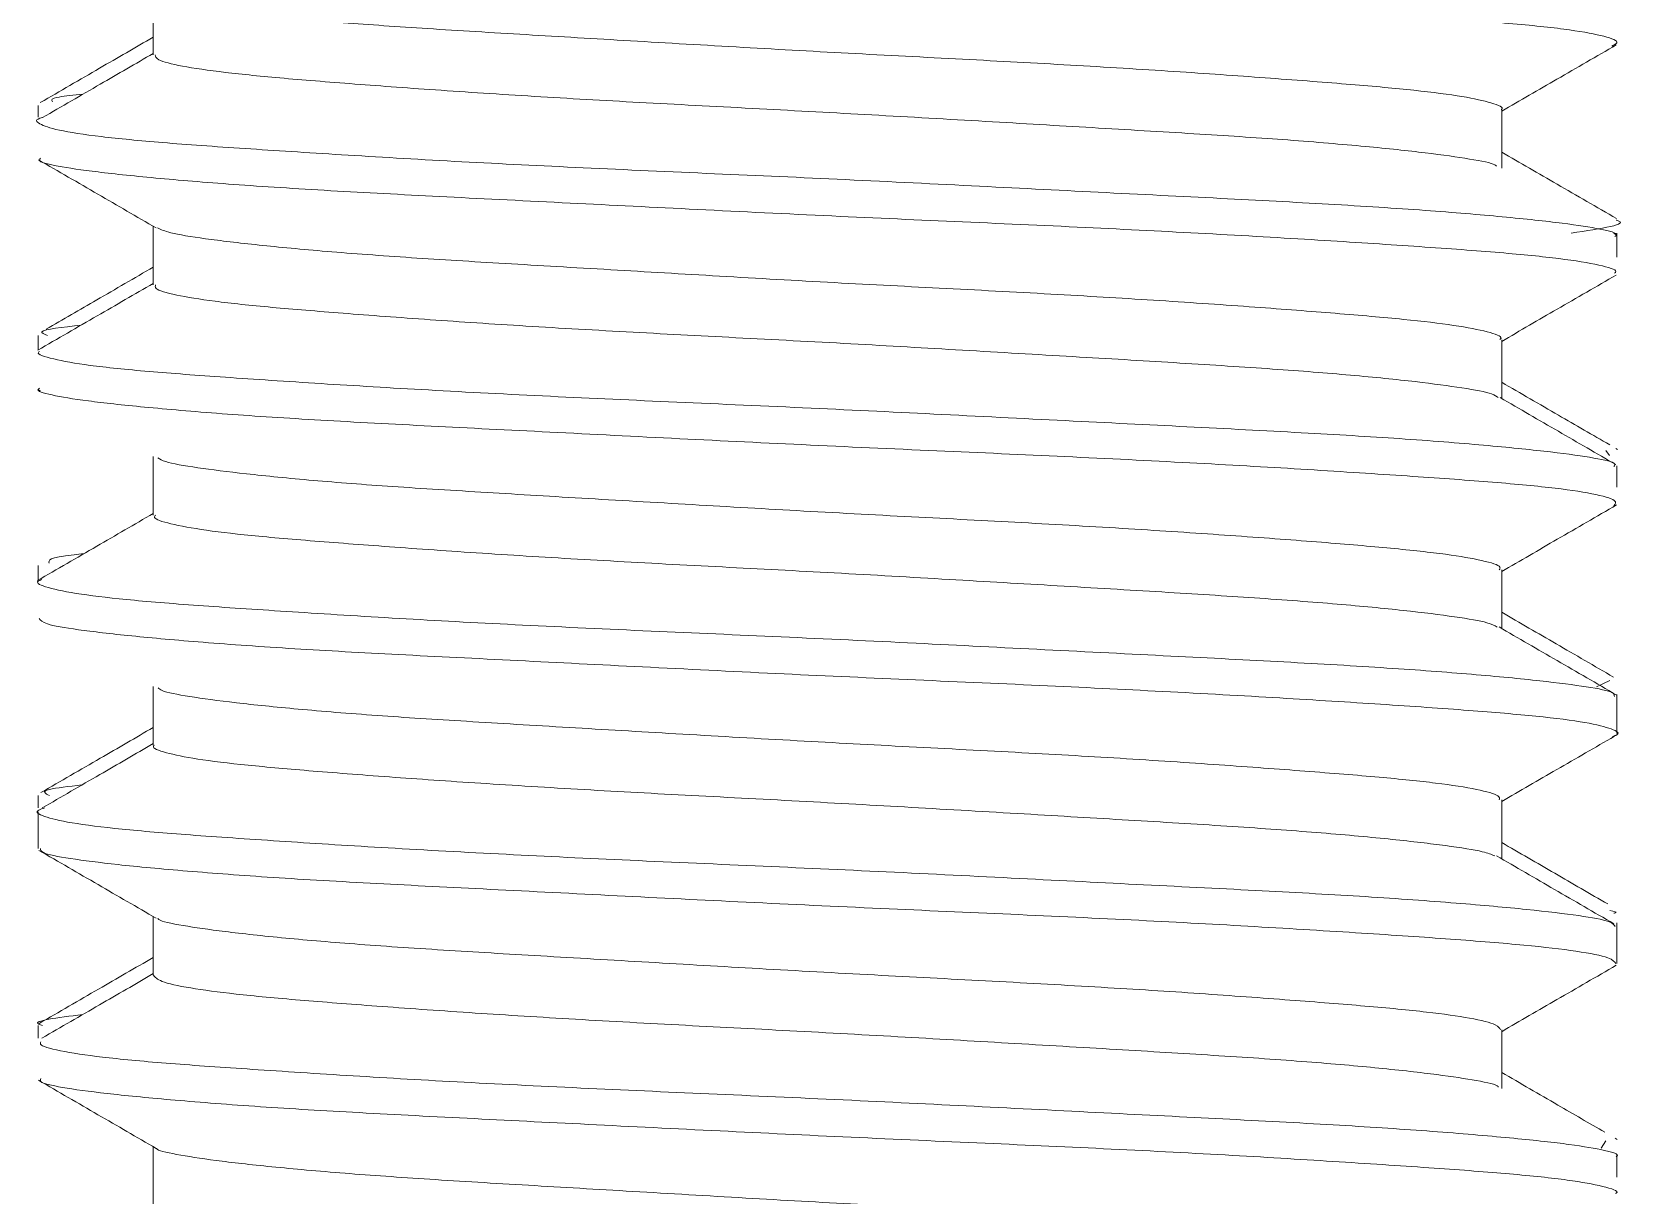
# Model space of a CAD drawing. Extents: x -976302 to -776254, y 5665 to 231437.
# Drawn here: x -798546.9 to -798485.8, y 82122.5 to 82167 of the extents above; entities that cross this region are included whole.
import ezdxf

# ---------------------------------------------------------------- set-up
doc = ezdxf.new("R2010")
doc.units = 0
doc.header["$LTSCALE"] = 1000
doc.header["$MEASUREMENT"] = 0

# ---------------------------------------------------------------- blocks, each defined once
blk = doc.blocks.new('*U19')
at = {"color": 7, "linetype": 'Continuous', "lineweight": 15}
for p, q in [((-15782.288, -17301.258), (-15782.288, -17300.815)), ((-15782.288, -17301.258), (-15782.288, -17300.815)), ((-15792.464, -17301.671), (-15792.464, -17302.114)), ((-15792.464, -17301.671), (-15792.464, -17302.114)), ((-15792.464, -17301.684), (-15792.464, -17302.004)), ((-15792.464, -17301.684), (-15792.464, -17302.004)), ((-15781.42, -17301.729), (-15781.42, -17301.639)), ((-15781.42, -17301.729), (-15781.42, -17301.639)), ((-15782.288, -17302.995), (-15782.288, -17302.552)), ((-15782.288, -17302.995), (-15782.288, -17302.552)), ((-15793.333, -17302.605), (-15793.333, -17302.785)), ((-15793.333, -17302.605), (-15793.333, -17302.785)), ((-15793.31, -17302.604), (-15793.324, -17302.613)), ((-15793.31, -17302.604), (-15793.324, -17302.613)), ((-15792.464, -17303.409), (-15792.464, -17303.852)), ((-15792.464, -17303.409), (-15792.464, -17303.852)), ((-15781.42, -17303.486), (-15781.42, -17303.376)), ((-15781.42, -17303.486), (-15781.42, -17303.376)), ((-15792.464, -17303.421), (-15792.464, -17303.742)), ((-15792.464, -17303.421), (-15792.464, -17303.742)), ((-15781.437, -17303.796), (-15781.422, -17303.788)), ((-15781.437, -17303.796), (-15781.422, -17303.788)), ((-15793.325, -17304.229), (-15793.339, -17304.237)), ((-15793.325, -17304.229), (-15793.339, -17304.237)), ((-15793.251, -17304.245), (-15793.277, -17304.282)), ((-15793.251, -17304.245), (-15793.277, -17304.282)), ((-15793.333, -17304.361), (-15793.333, -17304.521)), ((-15793.333, -17304.361), (-15793.333, -17304.521)), ((-15782.288, -17304.732), (-15782.288, -17304.29)), ((-15782.288, -17304.732), (-15782.288, -17304.29)), ((-15792.464, -17305.146), (-15792.464, -17305.589)), ((-15792.464, -17305.146), (-15792.464, -17305.589)), ((-15792.464, -17305.158), (-15792.464, -17305.479)), ((-15792.464, -17305.158), (-15792.464, -17305.479)), ((-15781.42, -17305.224), (-15781.42, -17305.112)), ((-15781.42, -17305.224), (-15781.42, -17305.112)), ((-15793.279, -17305.981), (-15793.179, -17306.029)), ((-15793.279, -17305.981), (-15793.179, -17306.029)), ((-15782.288, -17306.47), (-15782.288, -17306.027)), ((-15782.288, -17306.47), (-15782.288, -17306.027)), ((-15793.333, -17306.086), (-15793.333, -17306.258)), ((-15793.333, -17306.086), (-15793.333, -17306.258)), ((-15793.332, -17306.103), (-15793.332, -17306.381)), ((-15793.332, -17306.103), (-15793.332, -17306.381)), ((-15792.464, -17306.883), (-15792.464, -17307.327)), ((-15792.464, -17306.883), (-15792.464, -17307.327)), ((-15792.464, -17306.896), (-15792.464, -17307.216)), ((-15792.464, -17306.896), (-15792.464, -17307.216)), ((-15781.42, -17306.943), (-15781.42, -17306.851)), ((-15781.42, -17306.943), (-15781.42, -17306.851)), ((-15781.42, -17307.25), (-15781.42, -17306.972)), ((-15781.42, -17307.25), (-15781.42, -17306.972)), ((-15793.333, -17307.81), (-15793.333, -17307.996)), ((-15793.333, -17307.81), (-15793.333, -17307.996)), ((-15793.332, -17307.84), (-15793.332, -17308.119)), ((-15793.332, -17307.84), (-15793.332, -17308.119)), ((-15782.288, -17308.207), (-15782.288, -17307.764)), ((-15782.288, -17308.207), (-15782.288, -17307.764)), ((-15781.42, -17308.682), (-15781.42, -17308.587)), ((-15781.42, -17308.682), (-15781.42, -17308.587)), ((-15792.464, -17308.62), (-15792.464, -17309.063)), ((-15792.464, -17308.62), (-15792.464, -17309.063)), ((-15792.464, -17308.633), (-15792.464, -17308.953)), ((-15792.464, -17308.633), (-15792.464, -17308.953)), ((-15793.321, -17309.438), (-15793.335, -17309.446)), ((-15793.321, -17309.438), (-15793.335, -17309.446)), ((-15793.333, -17309.565), (-15793.333, -17309.732)), ((-15793.333, -17309.565), (-15793.333, -17309.732)), ((-15793.251, -17309.457), (-15793.215, -17309.512)), ((-15793.251, -17309.457), (-15793.215, -17309.512)), ((-15782.288, -17309.944), (-15782.288, -17309.502)), ((-15782.288, -17309.944), (-15782.288, -17309.502))]:
    blk.add_line(p, q, dxfattribs=at)
for points, knots in [([(-15793.294, -17301.191), (-15793.311, -17301.183), (-15793.361, -17301.16), (-15793.259, -17301.118), (-15793.001, -17301.068), (-15792.578, -17301.023), (-15792.004, -17300.979), (-15791.304, -17300.933), (-15790.485, -17300.883), (-15789.586, -17300.835), (-15788.615, -17300.79), (-15787.618, -17300.747), (-15786.605, -17300.699), (-15785.623, -17300.649), (-15784.682, -17300.602), (-15783.826, -17300.558), (-15783.063, -17300.513), (-15782.431, -17300.463), (-15781.931, -17300.415), (-15781.598, -17300.369), (-15781.428, -17300.333), (-15781.438, -17300.309), (-15781.441, -17300.301)], [0, 0, 0, 0, 0.027352, 0.080539, 0.13223, 0.185419, 0.237115, 0.290311, 0.341999, 0.395186, 0.446887, 0.500088, 0.551776, 0.604962, 0.656662, 0.709862, 0.761551, 0.81474, 0.866433, 0.919625, 0.971318, 1, 1, 1, 1]), ([(-15793.294, -17301.191), (-15793.311, -17301.183), (-15793.361, -17301.16), (-15793.259, -17301.118), (-15793.001, -17301.068), (-15792.578, -17301.023), (-15792.004, -17300.979), (-15791.304, -17300.933), (-15790.485, -17300.883), (-15789.586, -17300.835), (-15788.615, -17300.79), (-15787.618, -17300.747), (-15786.605, -17300.699), (-15785.623, -17300.649), (-15784.682, -17300.602), (-15783.826, -17300.558), (-15783.063, -17300.513), (-15782.431, -17300.463), (-15781.931, -17300.415), (-15781.598, -17300.369), (-15781.428, -17300.333), (-15781.438, -17300.309), (-15781.441, -17300.301)], [0, 0, 0, 0, 0.027352, 0.080539, 0.13223, 0.185419, 0.237115, 0.290311, 0.341999, 0.395186, 0.446887, 0.500088, 0.551776, 0.604962, 0.656662, 0.709862, 0.761551, 0.81474, 0.866433, 0.919625, 0.971318, 1, 1, 1, 1]), ([(-15792.461, -17301.671), (-15792.462, -17301.671), (-15792.486, -17301.655), (-15792.398, -17301.62), (-15792.187, -17301.572), (-15791.826, -17301.525), (-15791.338, -17301.481), (-15790.741, -17301.435), (-15790.043, -17301.385), (-15789.275, -17301.338), (-15788.446, -17301.293), (-15787.595, -17301.249), (-15786.729, -17301.201), (-15785.89, -17301.152), (-15785.085, -17301.104), (-15784.352, -17301.06), (-15783.699, -17301.015), (-15783.158, -17300.966), (-15782.727, -17300.918), (-15782.45, -17300.872), (-15782.313, -17300.843), (-15782.311, -17300.828), (-15782.311, -17300.828)], [0, 0, 0, 0, 0.002264, 0.058452, 0.11306, 0.169251, 0.223865, 0.280063, 0.334668, 0.390855, 0.445475, 0.50168, 0.556283, 0.612469, 0.667088, 0.723291, 0.777897, 0.834087, 0.888697, 0.944891, 0.999501, 1, 1, 1, 1]), ([(-15792.461, -17301.671), (-15792.462, -17301.671), (-15792.486, -17301.655), (-15792.398, -17301.62), (-15792.187, -17301.572), (-15791.826, -17301.525), (-15791.338, -17301.481), (-15790.741, -17301.435), (-15790.043, -17301.385), (-15789.275, -17301.338), (-15788.446, -17301.293), (-15787.595, -17301.249), (-15786.729, -17301.201), (-15785.89, -17301.152), (-15785.085, -17301.104), (-15784.352, -17301.06), (-15783.699, -17301.015), (-15783.158, -17300.966), (-15782.727, -17300.918), (-15782.45, -17300.872), (-15782.313, -17300.843), (-15782.311, -17300.828), (-15782.311, -17300.828)], [0, 0, 0, 0, 0.002264, 0.058452, 0.11306, 0.169251, 0.223865, 0.280063, 0.334668, 0.390855, 0.445475, 0.50168, 0.556283, 0.612469, 0.667088, 0.723291, 0.777897, 0.834087, 0.888697, 0.944891, 0.999501, 1, 1, 1, 1]), ([(-15793.329, -17301.183), (-15793.179, -17301.269), (-15792.891, -17301.436), (-15792.603, -17301.603), (-15792.464, -17301.684)], [0, 0, 0, 0, 0.517246, 1, 1, 1, 1]), ([(-15793.329, -17301.183), (-15793.179, -17301.269), (-15792.891, -17301.436), (-15792.603, -17301.603), (-15792.464, -17301.684)], [0, 0, 0, 0, 0.517246, 1, 1, 1, 1]), ([(-15781.436, -17301.618), (-15781.585, -17301.532), (-15781.869, -17301.367), (-15782.153, -17301.202), (-15782.288, -17301.124)], [0, 0, 0, 0, 0.525371, 1, 1, 1, 1]), ([(-15781.436, -17301.618), (-15781.585, -17301.532), (-15781.869, -17301.367), (-15782.153, -17301.202), (-15782.288, -17301.124)], [0, 0, 0, 0, 0.525371, 1, 1, 1, 1]), ([(-15782.302, -17301.258), (-15782.305, -17301.27), (-15782.311, -17301.298), (-15782.491, -17301.344), (-15782.807, -17301.39), (-15783.261, -17301.435), (-15783.826, -17301.48), (-15784.498, -17301.529), (-15785.246, -17301.577), (-15786.061, -17301.623), (-15786.907, -17301.667), (-15787.773, -17301.714), (-15788.62, -17301.763), (-15789.44, -17301.811), (-15790.193, -17301.856), (-15790.874, -17301.9), (-15791.448, -17301.949), (-15791.913, -17301.998), (-15792.235, -17302.044), (-15792.406, -17302.077), (-15792.421, -17302.095), (-15792.424, -17302.099)], [0, 0, 0, 0, 0.042463, 0.097224, 0.153573, 0.208349, 0.264713, 0.319475, 0.375824, 0.430602, 0.486969, 0.541729, 0.598077, 0.652848, 0.709207, 0.763973, 0.820327, 0.875091, 0.931443, 0.986214, 1, 1, 1, 1]), ([(-15782.302, -17301.258), (-15782.305, -17301.27), (-15782.311, -17301.298), (-15782.491, -17301.344), (-15782.807, -17301.39), (-15783.261, -17301.435), (-15783.826, -17301.48), (-15784.498, -17301.529), (-15785.246, -17301.577), (-15786.061, -17301.623), (-15786.907, -17301.667), (-15787.773, -17301.714), (-15788.62, -17301.763), (-15789.44, -17301.811), (-15790.193, -17301.856), (-15790.874, -17301.9), (-15791.448, -17301.949), (-15791.913, -17301.998), (-15792.235, -17302.044), (-15792.406, -17302.077), (-15792.421, -17302.095), (-15792.424, -17302.099)], [0, 0, 0, 0, 0.042463, 0.097224, 0.153573, 0.208349, 0.264713, 0.319475, 0.375824, 0.430602, 0.486969, 0.541729, 0.598077, 0.652848, 0.709207, 0.763973, 0.820327, 0.875091, 0.931443, 0.986214, 1, 1, 1, 1]), ([(-15781.453, -17301.731), (-15781.598, -17301.647), (-15781.877, -17301.486), (-15782.155, -17301.324), (-15782.288, -17301.247)], [0, 0, 0, 0, 0.520312, 1, 1, 1, 1]), ([(-15781.453, -17301.731), (-15781.598, -17301.647), (-15781.877, -17301.486), (-15782.155, -17301.324), (-15782.288, -17301.247)], [0, 0, 0, 0, 0.520312, 1, 1, 1, 1]), ([(-15781.757, -17301.555), (-15781.689, -17301.562), (-15781.504, -17301.581), (-15781.52, -17301.599), (-15781.53, -17301.611)], [0, 0, 0, 0, 0.371134, 1, 1, 1, 1]), ([(-15781.757, -17301.555), (-15781.689, -17301.562), (-15781.504, -17301.581), (-15781.52, -17301.599), (-15781.53, -17301.611)], [0, 0, 0, 0, 0.371134, 1, 1, 1, 1]), ([(-15781.455, -17301.73), (-15781.454, -17301.731), (-15781.389, -17301.746), (-15781.416, -17301.777), (-15781.551, -17301.827), (-15781.869, -17301.875), (-15782.342, -17301.921), (-15782.955, -17301.964), (-15783.699, -17302.012), (-15784.541, -17302.062), (-15785.472, -17302.108), (-15786.448, -17302.152), (-15787.459, -17302.196), (-15788.459, -17302.246), (-15789.437, -17302.296), (-15790.348, -17302.341), (-15791.182, -17302.385), (-15791.901, -17302.431), (-15792.497, -17302.481), (-15792.946, -17302.529), (-15793.225, -17302.574), (-15793.347, -17302.605), (-15793.323, -17302.625), (-15793.318, -17302.628)], [0, 0, 0, 0, 0.000491, 0.053212, 0.10444, 0.157152, 0.208397, 0.261128, 0.312359, 0.365074, 0.416314, 0.469041, 0.52027, 0.572985, 0.624217, 0.676935, 0.728172, 0.780894, 0.832124, 0.884839, 0.936081, 0.98881, 1, 1, 1, 1]), ([(-15781.455, -17301.73), (-15781.454, -17301.731), (-15781.389, -17301.746), (-15781.416, -17301.777), (-15781.551, -17301.827), (-15781.869, -17301.875), (-15782.342, -17301.921), (-15782.955, -17301.964), (-15783.699, -17302.012), (-15784.541, -17302.062), (-15785.472, -17302.108), (-15786.448, -17302.152), (-15787.459, -17302.196), (-15788.459, -17302.246), (-15789.437, -17302.296), (-15790.348, -17302.341), (-15791.182, -17302.385), (-15791.901, -17302.431), (-15792.497, -17302.481), (-15792.946, -17302.529), (-15793.225, -17302.574), (-15793.347, -17302.605), (-15793.323, -17302.625), (-15793.318, -17302.628)], [0, 0, 0, 0, 0.000491, 0.053212, 0.10444, 0.157152, 0.208397, 0.261128, 0.312359, 0.365074, 0.416314, 0.469041, 0.52027, 0.572985, 0.624217, 0.676935, 0.728172, 0.780894, 0.832124, 0.884839, 0.936081, 0.98881, 1, 1, 1, 1]), ([(-15792.464, -17301.992), (-15792.603, -17302.073), (-15792.892, -17302.24), (-15793.181, -17302.407), (-15793.33, -17302.494)], [0, 0, 0, 0, 0.482722, 1, 1, 1, 1]), ([(-15792.464, -17301.992), (-15792.603, -17302.073), (-15792.892, -17302.24), (-15793.181, -17302.407), (-15793.33, -17302.494)], [0, 0, 0, 0, 0.482722, 1, 1, 1, 1]), ([(-15793.315, -17302.907), (-15793.32, -17302.902), (-15793.343, -17302.883), (-15793.214, -17302.844), (-15792.927, -17302.796), (-15792.467, -17302.75), (-15791.869, -17302.707), (-15791.137, -17302.659), (-15790.305, -17302.61), (-15789.382, -17302.563), (-15788.41, -17302.519), (-15787.4, -17302.475), (-15786.399, -17302.425), (-15785.416, -17302.376), (-15784.498, -17302.33), (-15783.653, -17302.286), (-15782.922, -17302.24), (-15782.312, -17302.19), (-15781.847, -17302.142), (-15781.548, -17302.097), (-15781.412, -17302.064), (-15781.433, -17302.043), (-15781.438, -17302.038)], [0, 0, 0, 0, 0.015215, 0.06819, 0.122699, 0.175691, 0.23022, 0.283197, 0.33771, 0.390696, 0.445219, 0.498195, 0.552708, 0.605685, 0.660199, 0.713184, 0.767706, 0.820682, 0.875194, 0.928183, 0.98271, 1, 1, 1, 1]), ([(-15793.315, -17302.907), (-15793.32, -17302.902), (-15793.343, -17302.883), (-15793.214, -17302.844), (-15792.927, -17302.796), (-15792.467, -17302.75), (-15791.869, -17302.707), (-15791.137, -17302.659), (-15790.305, -17302.61), (-15789.382, -17302.563), (-15788.41, -17302.519), (-15787.4, -17302.475), (-15786.399, -17302.425), (-15785.416, -17302.376), (-15784.498, -17302.33), (-15783.653, -17302.286), (-15782.922, -17302.24), (-15782.312, -17302.19), (-15781.847, -17302.142), (-15781.548, -17302.097), (-15781.412, -17302.064), (-15781.433, -17302.043), (-15781.438, -17302.038)], [0, 0, 0, 0, 0.015215, 0.06819, 0.122699, 0.175691, 0.23022, 0.283197, 0.33771, 0.390696, 0.445219, 0.498195, 0.552708, 0.605685, 0.660199, 0.713184, 0.767706, 0.820682, 0.875194, 0.928183, 0.98271, 1, 1, 1, 1]), ([(-15782.309, -17302.564), (-15782.163, -17302.48), (-15781.868, -17302.308), (-15781.572, -17302.137), (-15781.423, -17302.051)], [0, 0, 0, 0, 0.495046, 1, 1, 1, 1]), ([(-15782.309, -17302.564), (-15782.163, -17302.48), (-15781.868, -17302.308), (-15781.572, -17302.137), (-15781.423, -17302.051)], [0, 0, 0, 0, 0.495046, 1, 1, 1, 1]), ([(-15793.329, -17302.506), (-15793.33, -17302.506), (-15793.442, -17302.536), (-15793.214, -17302.57), (-15792.989, -17302.604)], [0, 0, 0, 0, 0.010496, 1, 1, 1, 1]), ([(-15793.329, -17302.506), (-15793.33, -17302.506), (-15793.442, -17302.536), (-15793.214, -17302.57), (-15792.989, -17302.604)], [0, 0, 0, 0, 0.010496, 1, 1, 1, 1]), ([(-15792.45, -17303.408), (-15792.454, -17303.404), (-15792.475, -17303.386), (-15792.368, -17303.348), (-15792.128, -17303.3), (-15791.738, -17303.254), (-15791.231, -17303.21), (-15790.609, -17303.162), (-15789.901, -17303.113), (-15789.114, -17303.066), (-15788.284, -17303.022), (-15787.422, -17302.978), (-15786.566, -17302.929), (-15785.725, -17302.879), (-15784.939, -17302.833), (-15784.215, -17302.789), (-15783.587, -17302.743), (-15783.061, -17302.693), (-15782.666, -17302.646), (-15782.404, -17302.603), (-15782.347, -17302.577), (-15782.32, -17302.564)], [0, 0, 0, 0, 0.013874, 0.06844, 0.124586, 0.179173, 0.235344, 0.289912, 0.346063, 0.400642, 0.456804, 0.511373, 0.567523, 0.622094, 0.678246, 0.732824, 0.788987, 0.843555, 0.899704, 0.954288, 1, 1, 1, 1]), ([(-15792.45, -17303.408), (-15792.454, -17303.404), (-15792.475, -17303.386), (-15792.368, -17303.348), (-15792.128, -17303.3), (-15791.738, -17303.254), (-15791.231, -17303.21), (-15790.609, -17303.162), (-15789.901, -17303.113), (-15789.114, -17303.066), (-15788.284, -17303.022), (-15787.422, -17302.978), (-15786.566, -17302.929), (-15785.725, -17302.879), (-15784.939, -17302.833), (-15784.215, -17302.789), (-15783.587, -17302.743), (-15783.061, -17302.693), (-15782.666, -17302.646), (-15782.404, -17302.603), (-15782.347, -17302.577), (-15782.32, -17302.564)], [0, 0, 0, 0, 0.013874, 0.06844, 0.124586, 0.179173, 0.235344, 0.289912, 0.346063, 0.400642, 0.456804, 0.511373, 0.567523, 0.622094, 0.678246, 0.732824, 0.788987, 0.843555, 0.899704, 0.954288, 1, 1, 1, 1]), ([(-15793.329, -17302.92), (-15793.18, -17303.006), (-15792.891, -17303.173), (-15792.603, -17303.34), (-15792.464, -17303.421)], [0, 0, 0, 0, 0.517012, 1, 1, 1, 1]), ([(-15793.329, -17302.92), (-15793.18, -17303.006), (-15792.891, -17303.173), (-15792.603, -17303.34), (-15792.464, -17303.421)], [0, 0, 0, 0, 0.517012, 1, 1, 1, 1]), ([(-15781.479, -17303.33), (-15781.607, -17303.256), (-15781.876, -17303.1), (-15782.146, -17302.943), (-15782.288, -17302.861)], [0, 0, 0, 0, 0.473374, 1, 1, 1, 1]), ([(-15781.479, -17303.33), (-15781.607, -17303.256), (-15781.876, -17303.1), (-15782.146, -17302.943), (-15782.288, -17302.861)], [0, 0, 0, 0, 0.473374, 1, 1, 1, 1]), ([(-15782.306, -17302.995), (-15782.303, -17303.004), (-15782.296, -17303.028), (-15782.444, -17303.071), (-15782.735, -17303.119), (-15783.161, -17303.164), (-15783.709, -17303.208), (-15784.357, -17303.257), (-15785.097, -17303.306), (-15785.895, -17303.352), (-15786.743, -17303.396), (-15787.601, -17303.441), (-15788.46, -17303.491), (-15789.28, -17303.539), (-15790.054, -17303.585), (-15790.745, -17303.629), (-15791.346, -17303.676), (-15791.83, -17303.725), (-15792.186, -17303.773), (-15792.396, -17303.812), (-15792.426, -17303.837), (-15792.438, -17303.846)], [0, 0, 0, 0, 0.030421, 0.086086, 0.140194, 0.195871, 0.249972, 0.305642, 0.359743, 0.415412, 0.469518, 0.525193, 0.579289, 0.634952, 0.689068, 0.744754, 0.798852, 0.854519, 0.908627, 0.964306, 1, 1, 1, 1]), ([(-15782.306, -17302.995), (-15782.303, -17303.004), (-15782.296, -17303.028), (-15782.444, -17303.071), (-15782.735, -17303.119), (-15783.161, -17303.164), (-15783.709, -17303.208), (-15784.357, -17303.257), (-15785.097, -17303.306), (-15785.895, -17303.352), (-15786.743, -17303.396), (-15787.601, -17303.441), (-15788.46, -17303.491), (-15789.28, -17303.539), (-15790.054, -17303.585), (-15790.745, -17303.629), (-15791.346, -17303.676), (-15791.83, -17303.725), (-15792.186, -17303.773), (-15792.396, -17303.812), (-15792.426, -17303.837), (-15792.438, -17303.846)], [0, 0, 0, 0, 0.030421, 0.086086, 0.140194, 0.195871, 0.249972, 0.305642, 0.359743, 0.415412, 0.469518, 0.525193, 0.579289, 0.634952, 0.689068, 0.744754, 0.798852, 0.854519, 0.908627, 0.964306, 1, 1, 1, 1]), ([(-15781.417, -17303.488), (-15781.566, -17303.401), (-15781.857, -17303.233), (-15782.147, -17303.065), (-15782.288, -17302.983)], [0, 0, 0, 0, 0.51404, 1, 1, 1, 1]), ([(-15781.417, -17303.488), (-15781.566, -17303.401), (-15781.857, -17303.233), (-15782.147, -17303.065), (-15782.288, -17302.983)], [0, 0, 0, 0, 0.51404, 1, 1, 1, 1]), ([(-15781.745, -17303.298), (-15781.605, -17303.314), (-15781.392, -17303.339), (-15781.465, -17303.366), (-15781.49, -17303.376)], [0, 0, 0, 0, 0.658251, 1, 1, 1, 1]), ([(-15781.745, -17303.298), (-15781.605, -17303.314), (-15781.392, -17303.339), (-15781.465, -17303.366), (-15781.49, -17303.376)], [0, 0, 0, 0, 0.658251, 1, 1, 1, 1]), ([(-15781.431, -17303.497), (-15781.427, -17303.499), (-15781.401, -17303.517), (-15781.517, -17303.554), (-15781.787, -17303.603), (-15782.229, -17303.648), (-15782.817, -17303.692), (-15783.53, -17303.739), (-15784.359, -17303.789), (-15785.267, -17303.836), (-15786.242, -17303.88), (-15787.242, -17303.924), (-15788.254, -17303.973), (-15789.231, -17304.023), (-15790.165, -17304.069), (-15791.012, -17304.113), (-15791.763, -17304.158), (-15792.381, -17304.208), (-15792.865, -17304.257), (-15793.179, -17304.302), (-15793.332, -17304.336), (-15793.316, -17304.359), (-15793.311, -17304.366)], [0, 0, 0, 0, 0.008851, 0.063362, 0.116342, 0.170857, 0.223839, 0.278358, 0.331335, 0.385847, 0.438834, 0.493359, 0.546334, 0.600845, 0.653834, 0.70836, 0.761337, 0.81585, 0.868831, 0.923349, 0.976328, 1, 1, 1, 1]), ([(-15781.431, -17303.497), (-15781.427, -17303.499), (-15781.401, -17303.517), (-15781.517, -17303.554), (-15781.787, -17303.603), (-15782.229, -17303.648), (-15782.817, -17303.692), (-15783.53, -17303.739), (-15784.359, -17303.789), (-15785.267, -17303.836), (-15786.242, -17303.88), (-15787.242, -17303.924), (-15788.254, -17303.973), (-15789.231, -17304.023), (-15790.165, -17304.069), (-15791.012, -17304.113), (-15791.763, -17304.158), (-15792.381, -17304.208), (-15792.865, -17304.257), (-15793.179, -17304.302), (-15793.332, -17304.336), (-15793.316, -17304.359), (-15793.311, -17304.366)], [0, 0, 0, 0, 0.008851, 0.063362, 0.116342, 0.170857, 0.223839, 0.278358, 0.331335, 0.385847, 0.438834, 0.493359, 0.546334, 0.600845, 0.653834, 0.70836, 0.761337, 0.81585, 0.868831, 0.923349, 0.976328, 1, 1, 1, 1]), ([(-15793.311, -17304.664), (-15793.322, -17304.65), (-15793.345, -17304.621), (-15793.171, -17304.571), (-15792.841, -17304.523), (-15792.354, -17304.479), (-15791.722, -17304.435), (-15790.973, -17304.386), (-15790.114, -17304.337), (-15789.185, -17304.291), (-15788.196, -17304.247), (-15787.192, -17304.202), (-15786.185, -17304.152), (-15785.221, -17304.103), (-15784.309, -17304.057), (-15783.493, -17304.014), (-15782.779, -17303.967), (-15782.204, -17303.917), (-15781.767, -17303.87), (-15781.509, -17303.826), (-15781.399, -17303.795), (-15781.426, -17303.778), (-15781.429, -17303.775)], [0, 0, 0, 0, 0.048278, 0.10153, 0.15329, 0.206551, 0.258306, 0.311562, 0.363317, 0.416571, 0.468331, 0.521593, 0.573343, 0.626593, 0.678361, 0.731631, 0.783384, 0.836638, 0.888398, 0.94166, 0.993413, 1, 1, 1, 1]), ([(-15793.311, -17304.664), (-15793.322, -17304.65), (-15793.345, -17304.621), (-15793.171, -17304.571), (-15792.841, -17304.523), (-15792.354, -17304.479), (-15791.722, -17304.435), (-15790.973, -17304.386), (-15790.114, -17304.337), (-15789.185, -17304.291), (-15788.196, -17304.247), (-15787.192, -17304.202), (-15786.185, -17304.152), (-15785.221, -17304.103), (-15784.309, -17304.057), (-15783.493, -17304.014), (-15782.779, -17303.967), (-15782.204, -17303.917), (-15781.767, -17303.87), (-15781.509, -17303.826), (-15781.399, -17303.795), (-15781.426, -17303.778), (-15781.429, -17303.775)], [0, 0, 0, 0, 0.048278, 0.10153, 0.15329, 0.206551, 0.258306, 0.311562, 0.363317, 0.416571, 0.468331, 0.521593, 0.573343, 0.626593, 0.678361, 0.731631, 0.783384, 0.836638, 0.888398, 0.94166, 0.993413, 1, 1, 1, 1]), ([(-15792.464, -17303.73), (-15792.607, -17303.813), (-15792.878, -17303.97), (-15793.15, -17304.128), (-15793.279, -17304.202)], [0, 0, 0, 0, 0.525592, 1, 1, 1, 1]), ([(-15792.464, -17303.73), (-15792.607, -17303.813), (-15792.878, -17303.97), (-15793.15, -17304.128), (-15793.279, -17304.202)], [0, 0, 0, 0, 0.525592, 1, 1, 1, 1]), ([(-15792.453, -17303.846), (-15792.599, -17303.931), (-15792.89, -17304.099), (-15793.18, -17304.267), (-15793.325, -17304.351)], [0, 0, 0, 0, 0.503623, 1, 1, 1, 1]), ([(-15792.453, -17303.846), (-15792.599, -17303.931), (-15792.89, -17304.099), (-15793.18, -17304.267), (-15793.325, -17304.351)], [0, 0, 0, 0, 0.503623, 1, 1, 1, 1]), ([(-15792.446, -17305.145), (-15792.45, -17305.139), (-15792.464, -17305.116), (-15792.333, -17305.076), (-15792.061, -17305.028), (-15791.65, -17304.983), (-15791.116, -17304.938), (-15790.479, -17304.89), (-15789.749, -17304.841), (-15788.958, -17304.795), (-15788.114, -17304.751), (-15787.257, -17304.706), (-15786.396, -17304.656), (-15785.57, -17304.608), (-15784.788, -17304.561), (-15784.086, -17304.518), (-15783.473, -17304.471), (-15782.975, -17304.421), (-15782.603, -17304.374), (-15782.378, -17304.335), (-15782.339, -17304.31), (-15782.324, -17304.301)], [0, 0, 0, 0, 0.023901, 0.079991, 0.134511, 0.190611, 0.245126, 0.301222, 0.355735, 0.411829, 0.466349, 0.522452, 0.576961, 0.633048, 0.687578, 0.743689, 0.7982, 0.854292, 0.908813, 0.964915, 1, 1, 1, 1]), ([(-15792.446, -17305.145), (-15792.45, -17305.139), (-15792.464, -17305.116), (-15792.333, -17305.076), (-15792.061, -17305.028), (-15791.65, -17304.983), (-15791.116, -17304.938), (-15790.479, -17304.89), (-15789.749, -17304.841), (-15788.958, -17304.795), (-15788.114, -17304.751), (-15787.257, -17304.706), (-15786.396, -17304.656), (-15785.57, -17304.608), (-15784.788, -17304.561), (-15784.086, -17304.518), (-15783.473, -17304.471), (-15782.975, -17304.421), (-15782.603, -17304.374), (-15782.378, -17304.335), (-15782.339, -17304.31), (-15782.324, -17304.301)], [0, 0, 0, 0, 0.023901, 0.079991, 0.134511, 0.190611, 0.245126, 0.301222, 0.355735, 0.411829, 0.466349, 0.522452, 0.576961, 0.633048, 0.687578, 0.743689, 0.7982, 0.854292, 0.908813, 0.964915, 1, 1, 1, 1]), ([(-15793.33, -17304.656), (-15793.181, -17304.743), (-15792.892, -17304.91), (-15792.604, -17305.077), (-15792.464, -17305.158)], [0, 0, 0, 0, 0.516284, 1, 1, 1, 1]), ([(-15793.33, -17304.656), (-15793.181, -17304.743), (-15792.892, -17304.91), (-15792.604, -17305.077), (-15792.464, -17305.158)], [0, 0, 0, 0, 0.516284, 1, 1, 1, 1]), ([(-15782.306, -17304.733), (-15782.301, -17304.738), (-15782.284, -17304.759), (-15782.406, -17304.799), (-15782.664, -17304.847), (-15783.07, -17304.893), (-15783.591, -17304.936), (-15784.226, -17304.984), (-15784.943, -17305.033), (-15785.738, -17305.08), (-15786.572, -17305.124), (-15787.436, -17305.169), (-15788.29, -17305.218), (-15789.126, -17305.267), (-15789.905, -17305.313), (-15790.62, -17305.358), (-15791.235, -17305.404), (-15791.747, -17305.453), (-15792.125, -17305.501), (-15792.365, -17305.541), (-15792.41, -17305.567), (-15792.43, -17305.578)], [0, 0, 0, 0, 0.020602, 0.075098, 0.131173, 0.185689, 0.241787, 0.296286, 0.352364, 0.406875, 0.462967, 0.517465, 0.573543, 0.628045, 0.684126, 0.738634, 0.794722, 0.84922, 0.905298, 0.959811, 1, 1, 1, 1]), ([(-15782.306, -17304.733), (-15782.301, -17304.738), (-15782.284, -17304.759), (-15782.406, -17304.799), (-15782.664, -17304.847), (-15783.07, -17304.893), (-15783.591, -17304.936), (-15784.226, -17304.984), (-15784.943, -17305.033), (-15785.738, -17305.08), (-15786.572, -17305.124), (-15787.436, -17305.169), (-15788.29, -17305.218), (-15789.126, -17305.267), (-15789.905, -17305.313), (-15790.62, -17305.358), (-15791.235, -17305.404), (-15791.747, -17305.453), (-15792.125, -17305.501), (-15792.365, -17305.541), (-15792.41, -17305.567), (-15792.43, -17305.578)], [0, 0, 0, 0, 0.020602, 0.075098, 0.131173, 0.185689, 0.241787, 0.296286, 0.352364, 0.406875, 0.462967, 0.517465, 0.573543, 0.628045, 0.684126, 0.738634, 0.794722, 0.84922, 0.905298, 0.959811, 1, 1, 1, 1]), ([(-15781.414, -17305.227), (-15781.563, -17305.141), (-15781.855, -17304.972), (-15782.146, -17304.803), (-15782.288, -17304.721)], [0, 0, 0, 0, 0.511687, 1, 1, 1, 1]), ([(-15781.414, -17305.227), (-15781.563, -17305.141), (-15781.855, -17304.972), (-15782.146, -17304.803), (-15782.288, -17304.721)], [0, 0, 0, 0, 0.511687, 1, 1, 1, 1]), ([(-15781.765, -17305.024), (-15781.739, -17305.027), (-15781.492, -17305.051), (-15781.498, -17305.074), (-15781.502, -17305.095)], [0, 0, 0, 0, 0.103005, 1, 1, 1, 1]), ([(-15781.765, -17305.024), (-15781.739, -17305.027), (-15781.492, -17305.051), (-15781.498, -17305.074), (-15781.502, -17305.095)], [0, 0, 0, 0, 0.103005, 1, 1, 1, 1]), ([(-15781.447, -17305.219), (-15781.436, -17305.223), (-15781.39, -17305.242), (-15781.478, -17305.281), (-15781.714, -17305.33), (-15782.126, -17305.377), (-15782.679, -17305.42), (-15783.373, -17305.466), (-15784.174, -17305.516), (-15785.073, -17305.564), (-15786.03, -17305.608), (-15787.034, -17305.652), (-15788.038, -17305.699), (-15789.032, -17305.75), (-15789.971, -17305.797), (-15790.844, -17305.842), (-15791.612, -17305.886), (-15792.264, -17305.935), (-15792.774, -17305.984), (-15793.128, -17306.03), (-15793.316, -17306.067), (-15793.314, -17306.093), (-15793.314, -17306.103)], [0, 0, 0, 0, 0.016012, 0.068049, 0.121595, 0.173647, 0.22721, 0.27925, 0.332798, 0.384843, 0.438397, 0.490437, 0.543987, 0.596025, 0.649571, 0.701622, 0.755183, 0.807222, 0.860769, 0.912821, 0.966383, 1, 1, 1, 1]), ([(-15781.447, -17305.219), (-15781.436, -17305.223), (-15781.39, -17305.242), (-15781.478, -17305.281), (-15781.714, -17305.33), (-15782.126, -17305.377), (-15782.679, -17305.42), (-15783.373, -17305.466), (-15784.174, -17305.516), (-15785.073, -17305.564), (-15786.03, -17305.608), (-15787.034, -17305.652), (-15788.038, -17305.699), (-15789.032, -17305.75), (-15789.971, -17305.797), (-15790.844, -17305.842), (-15791.612, -17305.886), (-15792.264, -17305.935), (-15792.774, -17305.984), (-15793.128, -17306.03), (-15793.316, -17306.067), (-15793.314, -17306.093), (-15793.314, -17306.103)], [0, 0, 0, 0, 0.016012, 0.068049, 0.121595, 0.173647, 0.22721, 0.27925, 0.332798, 0.384843, 0.438397, 0.490437, 0.543987, 0.596025, 0.649571, 0.701622, 0.755183, 0.807222, 0.860769, 0.912821, 0.966383, 1, 1, 1, 1]), ([(-15792.464, -17305.466), (-15792.601, -17305.546), (-15792.882, -17305.709), (-15793.164, -17305.872), (-15793.308, -17305.956)], [0, 0, 0, 0, 0.487531, 1, 1, 1, 1]), ([(-15792.464, -17305.466), (-15792.601, -17305.546), (-15792.882, -17305.709), (-15793.164, -17305.872), (-15793.308, -17305.956)], [0, 0, 0, 0, 0.487531, 1, 1, 1, 1]), ([(-15793.301, -17306.404), (-15793.309, -17306.401), (-15793.367, -17306.384), (-15793.31, -17306.348), (-15793.119, -17306.298), (-15792.751, -17306.251), (-15792.231, -17306.207), (-15791.577, -17306.162), (-15790.797, -17306.113), (-15789.927, -17306.064), (-15788.976, -17306.018), (-15787.989, -17305.975), (-15786.975, -17305.929), (-15785.982, -17305.879), (-15785.02, -17305.83), (-15784.132, -17305.786), (-15783.33, -17305.742), (-15782.649, -17305.694), (-15782.097, -17305.644), (-15781.703, -17305.598), (-15781.46, -17305.556), (-15781.438, -17305.527), (-15781.427, -17305.513)], [0, 0, 0, 0, 0.009155, 0.062285, 0.113914, 0.167039, 0.218681, 0.271821, 0.323451, 0.376578, 0.428221, 0.481363, 0.532992, 0.586118, 0.637754, 0.690887, 0.742521, 0.795652, 0.847283, 0.900411, 0.95205, 1, 1, 1, 1]), ([(-15793.301, -17306.404), (-15793.309, -17306.401), (-15793.367, -17306.384), (-15793.31, -17306.348), (-15793.119, -17306.298), (-15792.751, -17306.251), (-15792.231, -17306.207), (-15791.577, -17306.162), (-15790.797, -17306.113), (-15789.927, -17306.064), (-15788.976, -17306.018), (-15787.989, -17305.975), (-15786.975, -17305.929), (-15785.982, -17305.879), (-15785.02, -17305.83), (-15784.132, -17305.786), (-15783.33, -17305.742), (-15782.649, -17305.694), (-15782.097, -17305.644), (-15781.703, -17305.598), (-15781.46, -17305.556), (-15781.438, -17305.527), (-15781.427, -17305.513)], [0, 0, 0, 0, 0.009155, 0.062285, 0.113914, 0.167039, 0.218681, 0.271821, 0.323451, 0.376578, 0.428221, 0.481363, 0.532992, 0.586118, 0.637754, 0.690887, 0.742521, 0.795652, 0.847283, 0.900411, 0.95205, 1, 1, 1, 1]), ([(-15792.444, -17305.577), (-15792.59, -17305.662), (-15792.885, -17305.833), (-15793.18, -17306.003), (-15793.329, -17306.09)], [0, 0, 0, 0, 0.495101, 1, 1, 1, 1]), ([(-15792.444, -17305.577), (-15792.59, -17305.662), (-15792.885, -17305.833), (-15793.18, -17306.003), (-15793.329, -17306.09)], [0, 0, 0, 0, 0.495101, 1, 1, 1, 1]), ([(-15792.446, -17306.883), (-15792.448, -17306.873), (-15792.45, -17306.847), (-15792.29, -17306.803), (-15791.992, -17306.756), (-15791.553, -17306.711), (-15791.001, -17306.667), (-15790.34, -17306.618), (-15789.602, -17306.569), (-15788.792, -17306.523), (-15787.95, -17306.48), (-15787.084, -17306.433), (-15786.234, -17306.384), (-15785.409, -17306.335), (-15784.647, -17306.29), (-15783.956, -17306.246), (-15783.369, -17306.198), (-15782.889, -17306.149), (-15782.548, -17306.102), (-15782.355, -17306.066), (-15782.332, -17306.044), (-15782.325, -17306.037)], [0, 0, 0, 0, 0.035491, 0.08996, 0.146007, 0.200492, 0.256558, 0.311028, 0.367077, 0.421562, 0.477628, 0.532096, 0.588144, 0.642621, 0.698677, 0.753152, 0.809207, 0.863679, 0.919729, 0.97421, 1, 1, 1, 1]), ([(-15792.446, -17306.883), (-15792.448, -17306.873), (-15792.45, -17306.847), (-15792.29, -17306.803), (-15791.992, -17306.756), (-15791.553, -17306.711), (-15791.001, -17306.667), (-15790.34, -17306.618), (-15789.602, -17306.569), (-15788.792, -17306.523), (-15787.95, -17306.48), (-15787.084, -17306.433), (-15786.234, -17306.384), (-15785.409, -17306.335), (-15784.647, -17306.29), (-15783.956, -17306.246), (-15783.369, -17306.198), (-15782.889, -17306.149), (-15782.548, -17306.102), (-15782.355, -17306.066), (-15782.332, -17306.044), (-15782.325, -17306.037)], [0, 0, 0, 0, 0.035491, 0.08996, 0.146007, 0.200492, 0.256558, 0.311028, 0.367077, 0.421562, 0.477628, 0.532096, 0.588144, 0.642621, 0.698677, 0.753152, 0.809207, 0.863679, 0.919729, 0.97421, 1, 1, 1, 1]), ([(-15793.314, -17306.403), (-15793.169, -17306.487), (-15792.886, -17306.651), (-15792.602, -17306.815), (-15792.464, -17306.896)], [0, 0, 0, 0, 0.51101, 1, 1, 1, 1]), ([(-15793.314, -17306.403), (-15793.169, -17306.487), (-15792.886, -17306.651), (-15792.602, -17306.815), (-15792.464, -17306.896)], [0, 0, 0, 0, 0.51101, 1, 1, 1, 1]), ([(-15781.441, -17306.828), (-15781.59, -17306.741), (-15781.873, -17306.578), (-15782.155, -17306.414), (-15782.288, -17306.336)], [0, 0, 0, 0, 0.52742, 1, 1, 1, 1]), ([(-15781.441, -17306.828), (-15781.59, -17306.741), (-15781.873, -17306.578), (-15782.155, -17306.414), (-15782.288, -17306.336)], [0, 0, 0, 0, 0.52742, 1, 1, 1, 1]), ([(-15782.298, -17306.47), (-15782.295, -17306.472), (-15782.273, -17306.49), (-15782.371, -17306.527), (-15782.602, -17306.575), (-15782.979, -17306.621), (-15783.482, -17306.665), (-15784.091, -17306.712), (-15784.8, -17306.761), (-15785.575, -17306.808), (-15786.409, -17306.853), (-15787.263, -17306.897), (-15788.127, -17306.946), (-15788.963, -17306.995), (-15789.761, -17307.042), (-15790.484, -17307.086), (-15791.125, -17307.132), (-15791.654, -17307.181), (-15792.062, -17307.229), (-15792.324, -17307.27), (-15792.386, -17307.295), (-15792.412, -17307.306)], [0, 0, 0, 0, 0.009099, 0.065823, 0.120955, 0.177685, 0.232819, 0.289553, 0.34468, 0.401406, 0.456546, 0.513287, 0.568412, 0.625134, 0.680277, 0.737019, 0.792147, 0.848874, 0.904007, 0.960739, 1, 1, 1, 1]), ([(-15782.298, -17306.47), (-15782.295, -17306.472), (-15782.273, -17306.49), (-15782.371, -17306.527), (-15782.602, -17306.575), (-15782.979, -17306.621), (-15783.482, -17306.665), (-15784.091, -17306.712), (-15784.8, -17306.761), (-15785.575, -17306.808), (-15786.409, -17306.853), (-15787.263, -17306.897), (-15788.127, -17306.946), (-15788.963, -17306.995), (-15789.761, -17307.042), (-15790.484, -17307.086), (-15791.125, -17307.132), (-15791.654, -17307.181), (-15792.062, -17307.229), (-15792.324, -17307.27), (-15792.386, -17307.295), (-15792.412, -17307.306)], [0, 0, 0, 0, 0.009099, 0.065823, 0.120955, 0.177685, 0.232819, 0.289553, 0.34468, 0.401406, 0.456546, 0.513287, 0.568412, 0.625134, 0.680277, 0.737019, 0.792147, 0.848874, 0.904007, 0.960739, 1, 1, 1, 1]), ([(-15781.451, -17306.944), (-15781.595, -17306.86), (-15781.874, -17306.698), (-15782.154, -17306.536), (-15782.288, -17306.458)], [0, 0, 0, 0, 0.517175, 1, 1, 1, 1]), ([(-15781.451, -17306.944), (-15781.595, -17306.86), (-15781.874, -17306.698), (-15782.154, -17306.536), (-15782.288, -17306.458)], [0, 0, 0, 0, 0.517175, 1, 1, 1, 1]), ([(-15781.75, -17306.77), (-15781.651, -17306.781), (-15781.418, -17306.808), (-15781.473, -17306.835), (-15781.504, -17306.851)], [0, 0, 0, 0, 0.4226058, 1, 1, 1, 1]), ([(-15781.75, -17306.77), (-15781.651, -17306.781), (-15781.418, -17306.808), (-15781.473, -17306.835), (-15781.504, -17306.851)], [0, 0, 0, 0, 0.4226058, 1, 1, 1, 1]), ([(-15781.47, -17306.944), (-15781.453, -17306.949), (-15781.386, -17306.969), (-15781.446, -17307.007), (-15781.65, -17307.057), (-15782.025, -17307.104), (-15782.553, -17307.148), (-15783.214, -17307.193), (-15784, -17307.243), (-15784.874, -17307.291), (-15785.828, -17307.337), (-15786.817, -17307.38), (-15787.831, -17307.426), (-15788.823, -17307.476), (-15789.782, -17307.525), (-15790.665, -17307.569), (-15791.462, -17307.613), (-15792.136, -17307.662), (-15792.681, -17307.711), (-15793.066, -17307.757), (-15793.297, -17307.799), (-15793.314, -17307.827), (-15793.321, -17307.84)], [0, 0, 0, 0, 0.018289, 0.071077, 0.122376, 0.175161, 0.226472, 0.27927, 0.33057, 0.383356, 0.434668, 0.48747, 0.538768, 0.591554, 0.64286, 0.695653, 0.746956, 0.799746, 0.851047, 0.903835, 0.955142, 1, 1, 1, 1]), ([(-15781.47, -17306.944), (-15781.453, -17306.949), (-15781.386, -17306.969), (-15781.446, -17307.007), (-15781.65, -17307.057), (-15782.025, -17307.104), (-15782.553, -17307.148), (-15783.214, -17307.193), (-15784, -17307.243), (-15784.874, -17307.291), (-15785.828, -17307.337), (-15786.817, -17307.38), (-15787.831, -17307.426), (-15788.823, -17307.476), (-15789.782, -17307.525), (-15790.665, -17307.569), (-15791.462, -17307.613), (-15792.136, -17307.662), (-15792.681, -17307.711), (-15793.066, -17307.757), (-15793.297, -17307.799), (-15793.314, -17307.827), (-15793.321, -17307.84)], [0, 0, 0, 0, 0.018289, 0.071077, 0.122376, 0.175161, 0.226472, 0.27927, 0.33057, 0.383356, 0.434668, 0.48747, 0.538768, 0.591554, 0.64286, 0.695653, 0.746956, 0.799746, 0.851047, 0.903835, 0.955142, 1, 1, 1, 1]), ([(-15793.326, -17308.119), (-15793.315, -17308.104), (-15793.293, -17308.074), (-15793.051, -17308.025), (-15792.653, -17307.979), (-15792.106, -17307.935), (-15791.419, -17307.889), (-15790.624, -17307.84), (-15789.729, -17307.791), (-15788.775, -17307.747), (-15787.772, -17307.703), (-15786.768, -17307.656), (-15785.772, -17307.606), (-15784.83, -17307.558), (-15783.952, -17307.514), (-15783.179, -17307.47), (-15782.519, -17307.42), (-15782.001, -17307.372), (-15781.639, -17307.325), (-15781.44, -17307.287), (-15781.438, -17307.26), (-15781.437, -17307.25)], [0, 0, 0, 0, 0.048416, 0.102924, 0.155912, 0.210436, 0.263411, 0.317923, 0.370902, 0.425418, 0.478395, 0.532909, 0.585881, 0.640389, 0.693377, 0.747902, 0.800876, 0.855386, 0.908373, 0.962898, 1, 1, 1, 1]), ([(-15793.326, -17308.119), (-15793.315, -17308.104), (-15793.293, -17308.074), (-15793.051, -17308.025), (-15792.653, -17307.979), (-15792.106, -17307.935), (-15791.419, -17307.889), (-15790.624, -17307.84), (-15789.729, -17307.791), (-15788.775, -17307.747), (-15787.772, -17307.703), (-15786.768, -17307.656), (-15785.772, -17307.606), (-15784.83, -17307.558), (-15783.952, -17307.514), (-15783.179, -17307.47), (-15782.519, -17307.42), (-15782.001, -17307.372), (-15781.639, -17307.325), (-15781.44, -17307.287), (-15781.438, -17307.26), (-15781.437, -17307.25)], [0, 0, 0, 0, 0.048416, 0.102924, 0.155912, 0.210436, 0.263411, 0.317923, 0.370902, 0.425418, 0.478395, 0.532909, 0.585881, 0.640389, 0.693377, 0.747902, 0.800876, 0.855386, 0.908373, 0.962898, 1, 1, 1, 1]), ([(-15792.464, -17307.205), (-15792.597, -17307.282), (-15792.864, -17307.437), (-15793.131, -17307.592), (-15793.264, -17307.669)], [0, 0, 0, 0, 0.500469, 1, 1, 1, 1]), ([(-15792.464, -17307.205), (-15792.597, -17307.282), (-15792.864, -17307.437), (-15793.131, -17307.592), (-15793.264, -17307.669)], [0, 0, 0, 0, 0.500469, 1, 1, 1, 1]), ([(-15782.311, -17307.777), (-15782.164, -17307.692), (-15781.869, -17307.521), (-15781.574, -17307.35), (-15781.425, -17307.264)], [0, 0, 0, 0, 0.495012, 1, 1, 1, 1]), ([(-15782.311, -17307.777), (-15782.164, -17307.692), (-15781.869, -17307.521), (-15781.574, -17307.35), (-15781.425, -17307.264)], [0, 0, 0, 0, 0.495012, 1, 1, 1, 1]), ([(-15792.425, -17307.305), (-15792.571, -17307.39), (-15792.866, -17307.561), (-15793.161, -17307.732), (-15793.31, -17307.818)], [0, 0, 0, 0, 0.494635, 1, 1, 1, 1]), ([(-15792.425, -17307.305), (-15792.571, -17307.39), (-15792.866, -17307.561), (-15793.161, -17307.732), (-15793.31, -17307.818)], [0, 0, 0, 0, 0.494635, 1, 1, 1, 1]), ([(-15793.28, -17307.719), (-15793.312, -17307.724), (-15793.349, -17307.731), (-15793.313, -17307.738), (-15793.309, -17307.738)], [0, 0, 0, 0, 0.891862, 1, 1, 1, 1]), ([(-15793.28, -17307.719), (-15793.312, -17307.724), (-15793.349, -17307.731), (-15793.313, -17307.738), (-15793.309, -17307.738)], [0, 0, 0, 0, 0.891862, 1, 1, 1, 1]), ([(-15792.454, -17308.62), (-15792.449, -17308.607), (-15792.436, -17308.578), (-15792.244, -17308.531), (-15791.915, -17308.484), (-15791.456, -17308.44), (-15790.877, -17308.395), (-15790.204, -17308.345), (-15789.445, -17308.297), (-15788.633, -17308.252), (-15787.778, -17308.208), (-15786.92, -17308.161), (-15786.066, -17308.111), (-15785.258, -17308.064), (-15784.503, -17308.019), (-15783.835, -17307.975), (-15783.264, -17307.926), (-15782.811, -17307.877), (-15782.497, -17307.831), (-15782.335, -17307.799), (-15782.324, -17307.78), (-15782.322, -17307.777)], [0, 0, 0, 0, 0.0456507, 0.1018595, 0.1565017, 0.2127294, 0.2673579, 0.3235707, 0.3782041, 0.4344219, 0.4890535, 0.5452698, 0.5998956, 0.6561043, 0.7107482, 0.7669777, 0.8216053, 0.8778162, 0.932458, 0.9886853, 1, 1, 1, 1]), ([(-15792.454, -17308.62), (-15792.449, -17308.607), (-15792.436, -17308.578), (-15792.244, -17308.531), (-15791.915, -17308.484), (-15791.456, -17308.44), (-15790.877, -17308.395), (-15790.204, -17308.345), (-15789.445, -17308.297), (-15788.633, -17308.252), (-15787.778, -17308.208), (-15786.92, -17308.161), (-15786.066, -17308.111), (-15785.258, -17308.064), (-15784.503, -17308.019), (-15783.835, -17307.975), (-15783.264, -17307.926), (-15782.811, -17307.877), (-15782.497, -17307.831), (-15782.335, -17307.799), (-15782.324, -17307.78), (-15782.322, -17307.777)], [0, 0, 0, 0, 0.0456507, 0.1018595, 0.1565017, 0.2127294, 0.2673579, 0.3235707, 0.3782041, 0.4344219, 0.4890535, 0.5452698, 0.5998956, 0.6561043, 0.7107482, 0.7669777, 0.8216053, 0.8778162, 0.932458, 0.9886853, 1, 1, 1, 1]), ([(-15781.428, -17308.571), (-15781.577, -17308.484), (-15781.864, -17308.318), (-15782.151, -17308.152), (-15782.288, -17308.073)], [0, 0, 0, 0, 0.520846, 1, 1, 1, 1]), ([(-15781.428, -17308.571), (-15781.577, -17308.484), (-15781.864, -17308.318), (-15782.151, -17308.152), (-15782.288, -17308.073)], [0, 0, 0, 0, 0.520846, 1, 1, 1, 1]), ([(-15793.328, -17308.132), (-15793.179, -17308.218), (-15792.891, -17308.385), (-15792.603, -17308.552), (-15792.464, -17308.633)], [0, 0, 0, 0, 0.51759, 1, 1, 1, 1]), ([(-15793.328, -17308.132), (-15793.179, -17308.218), (-15792.891, -17308.385), (-15792.603, -17308.552), (-15792.464, -17308.633)], [0, 0, 0, 0, 0.51759, 1, 1, 1, 1]), ([(-15782.29, -17308.207), (-15782.302, -17308.222), (-15782.328, -17308.254), (-15782.547, -17308.303), (-15782.896, -17308.35), (-15783.372, -17308.394), (-15783.966, -17308.44), (-15784.652, -17308.489), (-15785.422, -17308.537), (-15786.24, -17308.582), (-15787.098, -17308.626), (-15787.956, -17308.673), (-15788.805, -17308.723), (-15789.606, -17308.77), (-15790.351, -17308.815), (-15791.005, -17308.859), (-15791.56, -17308.909), (-15791.996, -17308.957), (-15792.288, -17309.003), (-15792.433, -17309.033), (-15792.438, -17309.05), (-15792.438, -17309.052)], [0, 0, 0, 0, 0.053513, 0.109626, 0.164176, 0.22031, 0.274845, 0.330961, 0.385502, 0.441625, 0.496162, 0.55228, 0.606813, 0.662927, 0.717476, 0.773607, 0.828141, 0.884255, 0.938805, 0.994937, 1, 1, 1, 1]), ([(-15782.29, -17308.207), (-15782.302, -17308.222), (-15782.328, -17308.254), (-15782.547, -17308.303), (-15782.896, -17308.35), (-15783.372, -17308.394), (-15783.966, -17308.44), (-15784.652, -17308.489), (-15785.422, -17308.537), (-15786.24, -17308.582), (-15787.098, -17308.626), (-15787.956, -17308.673), (-15788.805, -17308.723), (-15789.606, -17308.77), (-15790.351, -17308.815), (-15791.005, -17308.859), (-15791.56, -17308.909), (-15791.996, -17308.957), (-15792.288, -17309.003), (-15792.433, -17309.033), (-15792.438, -17309.05), (-15792.438, -17309.052)], [0, 0, 0, 0, 0.053513, 0.109626, 0.164176, 0.22031, 0.274845, 0.330961, 0.385502, 0.441625, 0.496162, 0.55228, 0.606813, 0.662927, 0.717476, 0.773607, 0.828141, 0.884255, 0.938805, 0.994937, 1, 1, 1, 1]), ([(-15781.448, -17308.682), (-15781.593, -17308.598), (-15781.873, -17308.436), (-15782.153, -17308.274), (-15782.288, -17308.195)], [0, 0, 0, 0, 0.516738, 1, 1, 1, 1]), ([(-15781.448, -17308.682), (-15781.593, -17308.598), (-15781.873, -17308.436), (-15782.153, -17308.274), (-15782.288, -17308.195)], [0, 0, 0, 0, 0.516738, 1, 1, 1, 1]), ([(-15781.756, -17308.504), (-15781.565, -17308.527), (-15781.348, -17308.553), (-15781.441, -17308.583), (-15781.452, -17308.587)], [0, 0, 0, 0, 0.8838942, 1, 1, 1, 1]), ([(-15781.756, -17308.504), (-15781.565, -17308.527), (-15781.348, -17308.553), (-15781.441, -17308.583), (-15781.452, -17308.587)], [0, 0, 0, 0, 0.8838942, 1, 1, 1, 1]), ([(-15781.44, -17308.709), (-15781.437, -17308.717), (-15781.427, -17308.741), (-15781.597, -17308.784), (-15781.933, -17308.832), (-15782.428, -17308.876), (-15783.067, -17308.92), (-15783.823, -17308.969), (-15784.686, -17309.019), (-15785.619, -17309.064), (-15786.61, -17309.108), (-15787.614, -17309.153), (-15788.62, -17309.203), (-15789.581, -17309.252), (-15790.489, -17309.298), (-15791.3, -17309.341), (-15792.007, -17309.389), (-15792.575, -17309.438), (-15793.005, -17309.485), (-15793.252, -17309.529), (-15793.356, -17309.559), (-15793.329, -17309.576), (-15793.327, -17309.577)], [0, 0, 0, 0, 0.028661, 0.083171, 0.136155, 0.190675, 0.243653, 0.298168, 0.351145, 0.405659, 0.458642, 0.513161, 0.566135, 0.620643, 0.673634, 0.728163, 0.781139, 0.835651, 0.888636, 0.943157, 0.996133, 1, 1, 1, 1]), ([(-15781.44, -17308.709), (-15781.437, -17308.717), (-15781.427, -17308.741), (-15781.597, -17308.784), (-15781.933, -17308.832), (-15782.428, -17308.876), (-15783.067, -17308.92), (-15783.823, -17308.969), (-15784.686, -17309.019), (-15785.619, -17309.064), (-15786.61, -17309.108), (-15787.614, -17309.153), (-15788.62, -17309.203), (-15789.581, -17309.252), (-15790.489, -17309.298), (-15791.3, -17309.341), (-15792.007, -17309.389), (-15792.575, -17309.438), (-15793.005, -17309.485), (-15793.252, -17309.529), (-15793.356, -17309.559), (-15793.329, -17309.576), (-15793.327, -17309.577)], [0, 0, 0, 0, 0.028661, 0.083171, 0.136155, 0.190675, 0.243653, 0.298168, 0.351145, 0.405659, 0.458642, 0.513161, 0.566135, 0.620643, 0.673634, 0.728163, 0.781139, 0.835651, 0.888636, 0.943157, 0.996133, 1, 1, 1, 1]), ([(-15792.464, -17308.941), (-15792.605, -17309.023), (-15792.865, -17309.174), (-15793.124, -17309.324), (-15793.243, -17309.393)], [0, 0, 0, 0, 0.543439, 1, 1, 1, 1]), ([(-15792.464, -17308.941), (-15792.605, -17309.023), (-15792.865, -17309.174), (-15793.124, -17309.324), (-15793.243, -17309.393)], [0, 0, 0, 0, 0.543439, 1, 1, 1, 1]), ([(-15793.324, -17309.856), (-15793.327, -17309.854), (-15793.354, -17309.837), (-15793.244, -17309.801), (-15792.984, -17309.752), (-15792.551, -17309.707), (-15791.97, -17309.663), (-15791.263, -17309.617), (-15790.439, -17309.566), (-15789.536, -17309.519), (-15788.563, -17309.475), (-15787.564, -17309.431), (-15786.552, -17309.382), (-15785.572, -17309.333), (-15784.635, -17309.286), (-15783.783, -17309.242), (-15783.027, -17309.197), (-15782.401, -17309.147), (-15781.909, -17309.099), (-15781.585, -17309.054), (-15781.424, -17309.018), (-15781.437, -17308.995), (-15781.441, -17308.987)], [0, 0, 0, 0, 0.005974, 0.060486, 0.113464, 0.167979, 0.220961, 0.27548, 0.328456, 0.382968, 0.435956, 0.490481, 0.543456, 0.597966, 0.650954, 0.705479, 0.758456, 0.812969, 0.865949, 0.920466, 0.973446, 1, 1, 1, 1]), ([(-15793.324, -17309.856), (-15793.327, -17309.854), (-15793.354, -17309.837), (-15793.244, -17309.801), (-15792.984, -17309.752), (-15792.551, -17309.707), (-15791.97, -17309.663), (-15791.263, -17309.617), (-15790.439, -17309.566), (-15789.536, -17309.519), (-15788.563, -17309.475), (-15787.564, -17309.431), (-15786.552, -17309.382), (-15785.572, -17309.333), (-15784.635, -17309.286), (-15783.783, -17309.242), (-15783.027, -17309.197), (-15782.401, -17309.147), (-15781.909, -17309.099), (-15781.585, -17309.054), (-15781.424, -17309.018), (-15781.437, -17308.995), (-15781.441, -17308.987)], [0, 0, 0, 0, 0.005974, 0.060486, 0.113464, 0.167979, 0.220961, 0.27548, 0.328456, 0.382968, 0.435956, 0.490481, 0.543456, 0.597966, 0.650954, 0.705479, 0.758456, 0.812969, 0.865949, 0.920466, 0.973446, 1, 1, 1, 1]), ([(-15782.309, -17309.514), (-15782.163, -17309.429), (-15781.868, -17309.258), (-15781.572, -17309.087), (-15781.423, -17309)], [0, 0, 0, 0, 0.495044, 1, 1, 1, 1]), ([(-15782.309, -17309.514), (-15782.163, -17309.429), (-15781.868, -17309.258), (-15781.572, -17309.087), (-15781.423, -17309)], [0, 0, 0, 0, 0.495044, 1, 1, 1, 1]), ([(-15792.462, -17310.358), (-15792.463, -17310.357), (-15792.487, -17310.342), (-15792.401, -17310.308), (-15792.194, -17310.259), (-15791.835, -17310.213), (-15791.35, -17310.169), (-15790.755, -17310.123), (-15790.059, -17310.073), (-15789.293, -17310.026), (-15788.465, -17309.98), (-15787.613, -17309.937), (-15786.748, -17309.889), (-15785.908, -17309.839), (-15785.102, -17309.792), (-15784.367, -17309.748), (-15783.712, -17309.702), (-15783.168, -17309.653), (-15782.735, -17309.605), (-15782.454, -17309.559), (-15782.315, -17309.53), (-15782.312, -17309.514), (-15782.312, -17309.514)], [0, 0, 0, 0, 0.00106, 0.057213, 0.111788, 0.167944, 0.222525, 0.278689, 0.333261, 0.389414, 0.444001, 0.500171, 0.554741, 0.610893, 0.665477, 0.721645, 0.776219, 0.832374, 0.886951, 0.94311, 0.997687, 1, 1, 1, 1]), ([(-15792.462, -17310.358), (-15792.463, -17310.357), (-15792.487, -17310.342), (-15792.401, -17310.308), (-15792.194, -17310.259), (-15791.835, -17310.213), (-15791.35, -17310.169), (-15790.755, -17310.123), (-15790.059, -17310.073), (-15789.293, -17310.026), (-15788.465, -17309.98), (-15787.613, -17309.937), (-15786.748, -17309.889), (-15785.908, -17309.839), (-15785.102, -17309.792), (-15784.367, -17309.748), (-15783.712, -17309.702), (-15783.168, -17309.653), (-15782.735, -17309.605), (-15782.454, -17309.559), (-15782.315, -17309.53), (-15782.312, -17309.514), (-15782.312, -17309.514)], [0, 0, 0, 0, 0.00106, 0.057213, 0.111788, 0.167944, 0.222525, 0.278689, 0.333261, 0.389414, 0.444001, 0.500171, 0.554741, 0.610893, 0.665477, 0.721645, 0.776219, 0.832374, 0.886951, 0.94311, 0.997687, 1, 1, 1, 1])]:
    blk.add_open_spline(points, degree=3, knots=knots, dxfattribs=at)

msp = doc.modelspace()

# ---------------------------------------------------------------- block references
at = {"xscale": -5.068799998611212, "yscale": 5.068799999542534, "zscale": 5.068800000000002}
msp.add_blockref('*U19', (-878539.541, 169862.779), dxfattribs=at)
msp.add_blockref('*U19', (-878539.541, 169862.779), dxfattribs=at)

doc.saveas('drawing.dxf')
